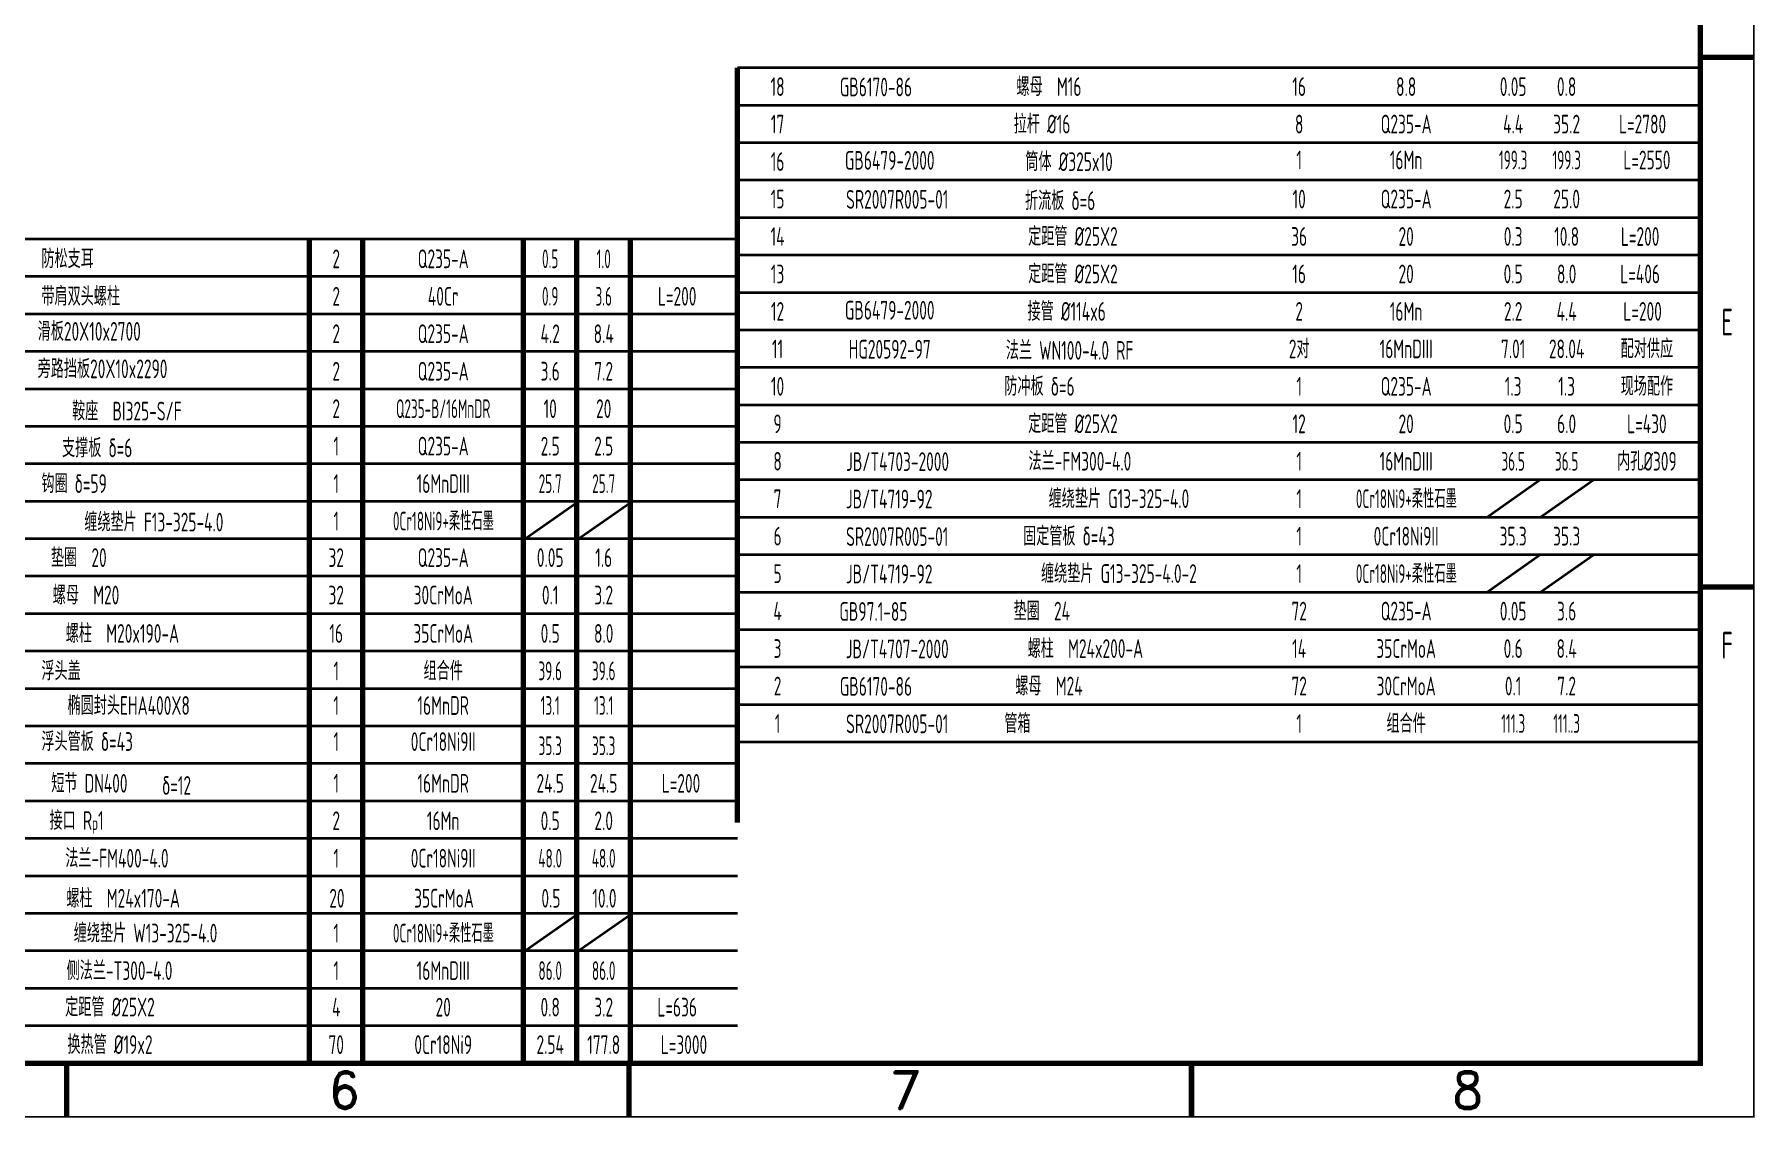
# Model space of a CAD drawing. Extents: x 0 to 1655, y 0 to 594.
# Drawn here: x 519.6 to 841.5, y -0.5 to 202.2 of the extents above; entities that cross this region are included whole.
import ezdxf

# ---------------------------------------------------------------- set-up
doc = ezdxf.new("R2010")
doc.units = 0
doc.header["$LTSCALE"] = 10
doc.linetypes.add('DASHED', pattern=[0.75, 0.5, -0.25])
doc.layers.add('A', color=3, linetype='CONTINUOUS', lineweight=70)
doc.layers.add('BCD', color=7, linetype='CONTINUOUS', lineweight=35)
doc.layers.add('TK', color=5, linetype='CONTINUOUS')
doc.styles.add('HZ', font='dim.shx', dxfattribs={"width": 0.7, "height": 3.5, "bigfont": 'hztxt.shx'})
doc.styles.add('ST', font='romand.shx', dxfattribs={"bigfont": 'fs64f.shx'})

msp = doc.modelspace()

# ---------------------------------------------------------------- linework, layer by layer
at = {"layer": 'A'}
for p, q in [((651, 55), (651, 196)), ((571, 10), (571, 164)), ((581, 10), (581, 164)), ((611, 10), (611, 164)), ((621, 10), (621, 164)), ((631, 10), (631, 164))]:
    msp.add_line(p, q, dxfattribs=at)
at = {"layer": 'BCD'}
for p, q in [((831, 196), (651, 196)), ((831, 189), (651, 189)), ((831, 182), (651, 182)), ((831, 175), (651, 175)), ((831, 168), (651, 168)), ((651, 164), (471, 164)), ((831, 161), (651, 161)), ((651, 157), (471, 157)), ((831, 154), (651, 154)), ((651, 150), (471, 150)), ((651, 150), (471, 150)), ((831, 147), (651, 147)), ((651, 143), (471, 143)), ((831, 140), (651, 140)), ((651, 136), (471, 136)), ((651, 136), (471, 136)), ((831, 133), (651, 133)), ((651, 129), (471, 129)), ((651, 129), (471, 129)), ((831, 126), (651, 126)), ((651, 122), (471, 122)), ((831, 119), (651, 119)), ((791, 112), (801, 119)), ((801, 112), (811, 119)), ((651, 115), (471, 115)), ((611, 107.825), (621, 114.825)), ((621, 107.825), (631, 114.825)), ((831, 112), (651, 112)), ((651, 108), (471, 108)), ((831, 105), (651, 105)), ((791, 98), (801, 105)), ((801, 98), (811, 105)), ((651, 101), (471, 101)), ((831, 98), (651, 98)), ((651, 94), (471, 94)), ((831, 91), (651, 91)), ((651, 87), (471, 87)), ((831, 84), (651, 84)), ((651, 80), (471, 80)), ((831, 77), (651, 77)), ((651, 73), (471, 73)), ((831, 70), (651, 70)), ((651, 66), (471, 66)), ((651, 59), (471, 59)), ((651, 52), (471, 52)), ((651, 45), (471, 45)), ((651, 38), (471, 38)), ((611, 30.825), (621, 37.825)), ((621, 30.825), (631, 37.825)), ((651, 31), (471, 31)), ((651, 24), (471, 24)), ((651, 17), (471, 17))]:
    msp.add_line(p, q, dxfattribs=at)
at = {"layer": 'TK', "linetype": 'DASHED', "const_width": 0.35}
msp.add_lwpolyline([(0, 0), (841, 0), (841, 594), (0, 594)], close=True, dxfattribs=at)
at = {"layer": 'TK', "const_width": 1}
msp.add_lwpolyline([(25, 10), (831, 10), (831, 584), (25, 584)], close=True, dxfattribs=at)
at = {"layer": 'TK'}
for points, const_width in [([(831, 198), (841, 198)], 1), ([(831, 99), (841, 99)], 1), ([(525.625, 0), (525.625, 10)], 1), ([(630.75, 0), (630.75, 10)], 1), ([(735.875, 0), (735.875, 10)], 1), ([(831, 0), (841, 0)], 0.35)]:
    msp.add_lwpolyline(points, dxfattribs=dict(at, const_width=const_width))

# ---------------------------------------------------------------- texts
at = {"layer": 'BCD', "char_height": 3.5, "style": 'HZ'}
for s, insert, width, attachment_point in [('18', (658.5, 192.5), 15, 5), ('GB6170-86', (676.88983, 192.43487), 22.9506967, 5), ('螺母  M16 ', (709.23173, 192.5), 55, 5), ('16', (756, 192.5), 10, 5), ('8.8', (776, 192.5), 30, 5), ('0.05', (796, 192.5), 10, 5), ('0.8', (806, 192.5), 10, 5), ('17', (658.5, 185.5), 15, 5), ('拉杆 %%C16', (707.94423, 185.5), 55, 5), ('8', (756, 185.5), 10, 5), ('Q235-A', (776, 185.5), 30, 5), ('4.4', (796, 185.5), 10, 5), ('35.2', (806, 185.5), 10, 5), ('L=2780', (820.19193, 185.5), 20, 5), ('GB6479-2000', (679.463, 178.72407), 15, 5), ('筒体 %%C325x10', (712.98287, 178.47556), 55, 5), ('1', (756, 178.79731), 10, 5), ('16Mn', (776, 178.79731), 30, 5), ('{\\W0.6;199.3}', (796, 178.79731), 10, 5), ('{\\W0.6;199.3}', (806, 178.79731), 10, 5), ('L=2550', (821, 178.79731), 20, 5), ('16', (658.5, 178.5), 15, 5), ('15', (658.5, 171.5), 15, 5), ('SR2007R005-01', (680.86518, 171.43487), 15, 5), ('折流板 δ=6', (711.31859, 171.17825), 55, 5), ('10', (756, 171.5), 10, 5), ('Q235-A', (776, 171.5), 30, 5), ('2.5', (796, 171.5), 10, 5), ('25.0', (806, 171.5), 10, 5), ('14', (658.5, 164.5), 15, 5), ('定距管 %%C25X2', (713.71331, 164.5), 55, 5), ('36', (756, 164.5), 10, 5), ('20', (776, 164.5), 30, 5), ('0.3', (796, 164.5), 10, 5), ('10.8', (806, 164.5), 10, 5), ('L=200', (819.7344, 164.5), 20, 5), ('防松支耳', (520.89342, 160.325), 55, 4), ('2', (576, 160.325), 10, 5), ('Q235-A', (596, 160.325), 30, 5), ('{\\W0.6;0.5}', (616, 160.325), 10, 5), ('{\\W0.6;1.0}', (626, 160.325), 10, 5), ('13', (658.5, 157.5), 15, 5), ('定距管 %%C25X2', (713.71331, 157.5), 55, 5), ('16', (756, 157.5), 10, 5), ('20', (776, 157.5), 30, 5), ('0.5', (796, 157.5), 10, 5), ('8.0', (806, 157.5), 10, 5), ('L=406', (819.7344, 157.5), 20, 5), ('带肩双头螺柱', (520.89342, 153.325), 55, 4), ('2', (576, 153.325), 10, 5), ('40Cr', (596, 153.325), 30, 5), ('{\\W0.6;0.9}', (616, 153.325), 10, 5), ('{\\W0.6;3.6}', (626, 153.325), 10, 5), ('L=200', (639.7344, 153.325), 20, 5), ('12', (658.5, 150.5), 15, 5), ('GB6479-2000', (679.463, 150.72407), 15, 5), ('接管 %%C114x6', (712.54873, 150.5), 55, 5), ('2', (756, 150.5), 10, 5), ('16Mn', (776, 150.5), 30, 5), ('2.2', (796, 150.5), 10, 5), ('4.4', (806, 150.5), 10, 5), ('L=200', (820.19193, 150.5), 20, 5), ('滑板20X10x2700', (520.19507, 148.52246), 39.9543901, 1), ('Q235-A', (596, 146.325), 30, 5), ('4.2', (616, 146.325), 10, 5), ('8.4', (626, 146.325), 10, 5), ('2', (576, 146.325), 10, 5), ('11', (658.5, 143.5), 15, 5), ('HG20592-97', (679.463, 143.43487), 15, 5), ('法兰 WN100-4.0 RF', (701.16868, 143.21768), 55, 4), ('2对', (756, 143.5), 10, 5), ('16MnDIII', (776, 143.5), 30, 5), ('7.01', (796, 143.5), 10, 5), ('28.04', (806, 143.5), 10, 5), ('配对供应', (821, 143.5), 20, 5), ('旁路挡板20X10x2290', (520.19507, 141.52246), 39.9543901, 1), ('2', (576, 139.325), 10, 5), ('Q235-A', (596, 139.325), 30, 5), ('3.6', (616, 139.325), 10, 5), ('7.2', (626, 139.325), 10, 5), ('防冲板 δ=6', (700.89342, 136.5), 55, 4), ('现场配作', (821, 136.5), 20, 5), ('10', (658.5, 136.5), 15, 5), ('1', (756, 136.5), 10, 5), ('Q235-A', (776, 136.5), 30, 5), ('1.3', (796, 136.5), 10, 5), ('1.3', (806, 136.5), 10, 5), ('鞍座  BI325-S/F ', (536.86308, 131.86469), 55, 5), ('2', (576, 132.325), 10, 5), ('{\\W0.6;Q235-B/16MnDR}', (596, 132.325), 30, 5), ('10', (616, 132.325), 10, 5), ('20', (626, 132.325), 10, 5), ('9', (658.5, 129.5), 15, 5), ('定距管 %%C25X2', (713.71331, 129.5), 55, 5), ('12', (756, 129.5), 10, 5), ('20', (776, 129.5), 30, 5), ('0.5', (796, 129.5), 10, 5), ('6.0', (806, 129.5), 10, 5), ('L=430', (821, 129.5), 20, 5), ('支撑板 δ=6', (531.31859, 125.00325), 55, 5), ('1', (576, 125.325), 10, 5), ('Q235-A', (596, 125.325), 30, 5), ('2.5', (616, 125.325), 10, 5), ('2.5', (626, 125.325), 10, 5), ('8', (658.5, 122.5), 15, 5), ('JB/T4703-2000', (680.93362, 122.43487), 15, 5), ('法兰-FM300-4.0', (715.01376, 122.5), 55, 5), ('1', (756, 122.5), 10, 5), ('16MnDIII', (776, 122.5), 30, 5), ('{\\W0.6;36.5}', (796, 122.5), 10, 5), ('{\\W0.6;36.5}', (806, 122.5), 10, 5), ('内孔%%C309', (821, 122.5), 20, 5), ('钩圈 δ=59', (520.89342, 118.325), 55, 4), ('1', (576, 118.325), 10, 5), ('16MnDIII', (596, 118.325), 30, 5), ('{\\W0.6;25.7}', (616, 118.325), 10, 5), ('{\\W0.6;25.7}', (626, 118.325), 10, 5), ('7', (658.5, 115.5), 15, 5), ('JB/T4719-92', (679.36928, 115.43487), 15, 5), ('缠绕垫片 G13-325-4.0', (722.31057, 115.5), 55, 5), ('1', (756, 115.5), 10, 5), ('缠绕垫片 F13-325-4.0', (541.91317, 111.11714), 55, 5), ('1', (576, 111.325), 10, 5), ('6', (658.5, 108.5), 15, 5), ('SR2007R005-01', (680.86518, 108.43487), 15, 5), ('固定管板 δ=43', (712.94677, 108.5), 55, 5), ('1', (756, 108.5), 10, 5), ('0Cr18Ni9II', (776, 108.5), 25, 5), ('35.3', (796, 108.5), 10, 5), ('35.3', (806, 108.5), 10, 5), ('垫圈  20', (527.88897, 104.5), 55, 5), ('32', (576, 104.5), 10, 5), ('Q235-A', (596, 104.5), 30, 5), ('0.05', (616, 104.5), 10, 5), ('1.6', (626, 104.5), 10, 5), ('5', (658.5, 101.5), 15, 5), ('JB/T4719-92', (679.36928, 101.43487), 15, 5), ('缠绕垫片 G13-325-4.0-2', (722.31057, 101.5), 55, 5), ('1', (756, 101.5), 10, 5), ('螺母  M20 ', (529.23173, 97.5), 55, 5), ('32', (576, 97.5), 10, 5), ('30CrMoA', (596, 97.5), 30, 5), ('0.1', (616, 97.5), 10, 5), ('3.2', (626, 97.5), 10, 5), ('垫圈  24', (707.88897, 94.5), 55, 5), ('4', (658.5, 94.5), 15, 5), ('GB97.1-85', (676.41906, 94.43487), 15, 5), ('72', (756, 94.5), 10, 5), ('Q235-A', (776, 94.5), 30, 5), ('0.05', (796, 94.5), 10, 5), ('3.6', (806, 94.5), 10, 5), ('螺柱  M20x190-A', (536.03503, 90.325), 55, 5), ('16', (576, 90.325), 10, 5), ('35CrMoA', (596, 90.325), 30, 5), ('0.5', (616, 90.325), 10, 5), ('8.0', (626, 90.325), 10, 5), ('3', (658.5, 87.5), 15, 5), ('JB/T4707-2000', (680.86518, 87.43487), 15, 5), ('螺柱  M24x200-A', (716.03503, 87.5), 55, 5), ('14', (756, 87.5), 10, 5), ('35CrMoA', (776, 87.5), 30, 5), ('0.6', (796, 87.5), 10, 5), ('8.4', (806, 87.5), 10, 5), ('浮头盖', (520.89342, 83.325), 55, 4), ('1', (576, 83.325), 10, 5), ('组合件', (596, 83.325), 30, 5), ('{\\W0.6;39.6}', (616, 83.325), 10, 5), ('{\\W0.6;39.6}', (626, 83.325), 10, 5), ('2', (658.5, 80.5), 15, 5), ('GB6170-86', (676.88983, 80.43487), 22.9506967, 5), ('螺母  M24 ', (709.23173, 80.5), 55, 5), ('72', (756, 80.5), 10, 5), ('30CrMoA', (776, 80.5), 30, 5), ('0.1', (796, 80.5), 10, 5), ('7.2', (806, 80.5), 10, 5), ('椭圆封头EHA400X8', (537.211, 76.8623), 55, 5), ('1', (576, 76.8623), 10, 5), ('16MnDR', (596, 76.8623), 30, 5), ('{\\W0.6;13.1}', (616, 76.8623), 10, 5), ('{\\W0.6;13.1}', (626, 76.8623), 10, 5), ('1', (658.5, 73.5), 15, 5), ('SR2007R005-01', (680.86518, 73.43487), 15, 5), ('管箱', (700.89342, 73.5), 55, 4), ('1', (756, 73.5), 10, 5), ('组合件', (776, 73.5), 30, 5), ('{\\W0.6;111.3}', (796, 73.5), 10, 5), ('{\\W0.6;111..3}', (806, 73.5), 10, 5), ('浮头管板 δ=43', (520.89342, 70.1193), 55, 4), ('1', (576, 70.1193), 10, 5), ('0Cr18Ni9II', (596, 70.1193), 30, 5), ('{\\W0.6;35.3}', (616, 69.33646), 10, 5), ('{\\W0.6;35.3}', (626, 69.33646), 10, 5), ('短节 DN400   ', (529.86162, 62.325), 55, 5), (' δ=12', (542.12926, 61.92241), 55, 4), ('1', (576, 62.325), 10, 5), ('16MnDR', (596, 62.325), 30, 5), ('24.5', (616, 62.325), 10, 5), ('24.5', (626, 62.325), 10, 5), ('L=200', (640.44767, 62.325), 20, 5), ('接口 R{\\H0.7143x;p}1', (527.47225, 55.00325), 55, 5), ('2', (576, 55.325), 10, 5), ('16Mn', (596, 55.325), 30, 5), ('0.5', (616, 55.325), 10, 5), ('2.0', (626, 55.325), 10, 5), ('法兰-FM400-4.0', (535.01376, 48.325), 55, 5), ('1', (576, 48.325), 10, 5), ('0Cr18Ni9II', (596, 48.325), 30, 5), ('{\\W0.6;48.0}', (616, 48.325), 10, 5), ('{\\W0.6;48.0}', (626, 48.325), 10, 5), ('螺柱  M24x170-A', (536.17288, 40.84686), 55, 5), ('20', (576.13785, 40.84686), 10, 5), ('35CrMoA', (596.13785, 40.84686), 30, 5), ('0.5', (616.13785, 40.84686), 10, 5), ('10.0', (626.13785, 40.84686), 10, 5), ('缠绕垫片 W13-325-4.0', (540.35749, 34.325), 55, 5), ('1', (576, 34.325), 10, 5), ('侧法兰-T300-4.0', (535.49858, 27.325), 55, 5), ('1', (576, 27.325), 10, 5), ('16MnDIII', (596, 27.325), 30, 5), ('{\\W0.6;86.0}', (616, 27.325), 10, 5), ('{\\W0.6;86.0}', (626, 27.325), 10, 5), ('定距管 %%C25X2', (533.71331, 20.5), 55, 5), ('4', (576, 20.5), 10, 5), ('20', (596, 20.5), 30, 5), ('0.8', (616, 20.5), 10, 5), ('3.2', (626, 20.5), 10, 5), ('L=636', (639.7344, 20.5), 20, 5), ('换热管 %%C19x2', (533.71331, 13.5), 55, 5), ('70', (576, 13.5), 10, 5), ('0Cr18Ni9', (596, 13.5), 30, 5), ('2.54', (616, 13.5), 10, 5), ('177.8', (626, 13.5), 10, 5), ('L=3000', (641, 13.5), 20, 5)]:
    msp.add_mtext(s, dxfattribs=dict(at, insert=insert, width=width, attachment_point=attachment_point))
at = {"layer": 'BCD', "lineweight": -2, "char_height": 3.5, "attachment_point": 5, "style": 'HZ'}
for insert in [(776.03182, 115.5), (596.03182, 111.325), (776.03182, 101.5), (596.03182, 34.325)]:
    msp.add_mtext('{\\W0.6;0Cr18Ni9+柔性石墨}', dxfattribs=dict(at, insert=insert))
at = {"layer": 'TK', "attachment_point": 5}
for s, insert, char_height, width, style in [('E', (836, 148.5), 5, 10, 'HZ'), ('F', (836, 88.11767), 5, 10, 'HZ'), ('6', (577.5, 5), 7, 15, 'ST'), ('7', (682.5, 5), 7, 15, 'ST'), ('8', (787.5, 5), 7, 15, 'ST')]:
    msp.add_mtext(s, dxfattribs=dict(at, insert=insert, char_height=char_height, width=width, style=style))

doc.saveas('drawing.dxf')
